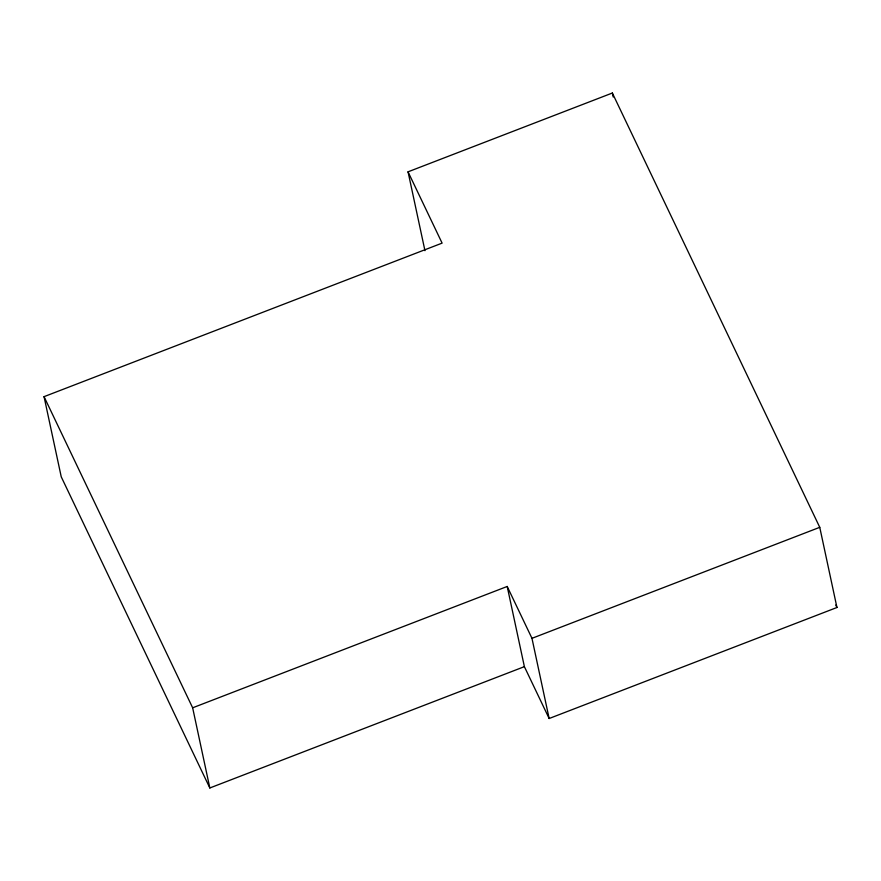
<?xml version="1.0" encoding="UTF-8"?>
<svg xmlns="http://www.w3.org/2000/svg" width="881" height="881" viewBox="0 0 881 881"><rect width="100%" height="100%" fill="white"/><g stroke="black" fill="none" stroke-linecap="round" stroke-linejoin="round"><path stroke-width="1.32" d="M424.95 250.667L408.046 171.828L612.35 93.023L819.759 527.323L836.95 607.494L549.149 718.511L524.382 666.653L507.203 586.471L192.653 707.806L209.832 787.977L524.382 666.653M209.832 787.977L61.241 476.83L44.05 396.659L442.108 243.123L408.046 171.828M549.149 718.511L531.97 638.329L819.759 527.323M835.772 605.027L836.95 607.494M507.203 586.471L531.97 638.329M44.05 396.659L192.653 707.806M612.35 93.023L613.209 97.031"/></g></svg>
